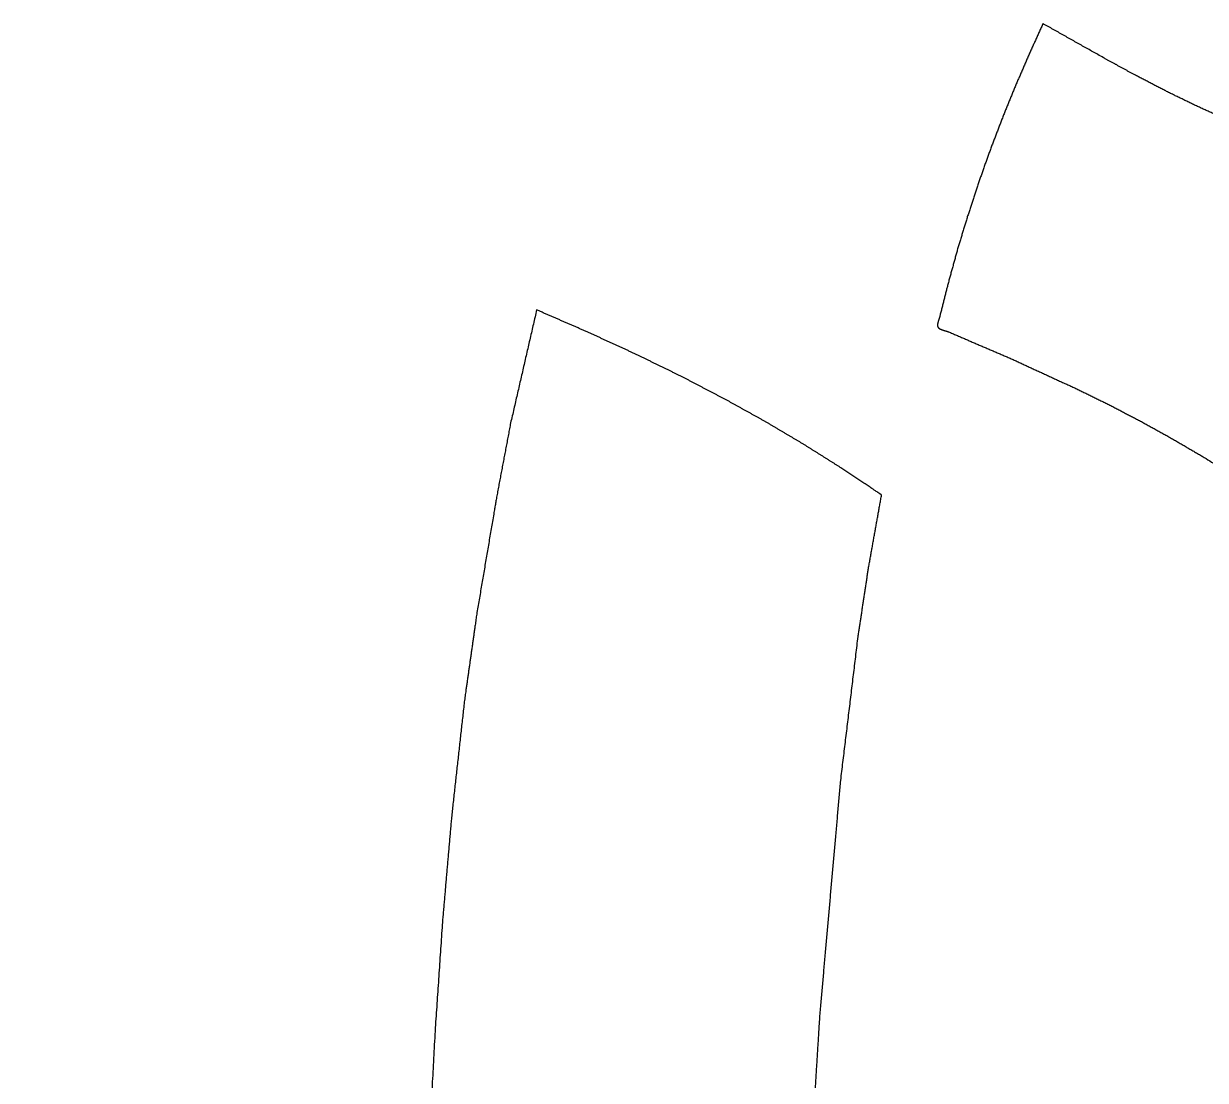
# Model space of a CAD drawing. Header units: feet. Extents: x 3.9 to 4.35, y 0.02 to 1.11.
# Drawn here: x 3.8979 to 4.0835, y 0.809 to 0.9749 of the extents above; entities that cross this region are included whole.
import ezdxf

# ---------------------------------------------------------------- set-up
doc = ezdxf.new("R2010")
doc.units = ezdxf.units.FT
doc.header["$MEASUREMENT"] = 0
doc.layers.add('Standard', color=178, linetype='Continuous', true_color=0x000000)

msp = doc.modelspace()

# ---------------------------------------------------------------- linework, layer by layer
at = {"layer": 'Standard'}
for points in [[(4.05801, 0.97493), (4.05688, 0.97246), (4.05576, 0.96999)], [(4.05801, 0.97493, 0.10032), (4.05688, 0.97246, 0.10032), (4.05576, 0.96999, 0.10032)], [(4.05801, 0.97493), (4.05801, 0.97493, 0.05016), (4.05801, 0.97493, 0.10032)], [(4.05576, 0.96999), (4.05468, 0.96749), (4.05361, 0.965)], [(4.05576, 0.96999, 0.10032), (4.05468, 0.96749, 0.10032), (4.05361, 0.965, 0.10032)], [(4.05576, 0.96999), (4.05576, 0.96999, 0.05016), (4.05576, 0.96999, 0.10032)], [(4.07743, 0.96428), (4.07498, 0.96556), (4.07252, 0.96683)], [(4.07252, 0.96683), (4.07252, 0.96683, 0.05016), (4.07252, 0.96683, 0.10032)], [(4.07743, 0.96428, 0.10032), (4.07498, 0.96556, 0.10032), (4.07252, 0.96683, 0.10032)], [(4.05361, 0.965), (4.05259, 0.96248), (4.05156, 0.95996)], [(4.05361, 0.965, 0.10032), (4.05259, 0.96248, 0.10032), (4.05156, 0.95996, 0.10032)], [(4.05361, 0.965), (4.05361, 0.965, 0.05016), (4.05361, 0.965, 0.10032)], [(4.08226, 0.96194), (4.07985, 0.96311), (4.07743, 0.96428)], [(4.07743, 0.96428), (4.07743, 0.96428, 0.05016), (4.07743, 0.96428, 0.10032)], [(4.08226, 0.96194, 0.10032), (4.07985, 0.96311, 0.10032), (4.07743, 0.96428, 0.10032)], [(4.08715, 0.95972), (4.08471, 0.96083), (4.08226, 0.96194)], [(4.08226, 0.96194), (4.08226, 0.96194, 0.05016), (4.08226, 0.96194, 0.10032)], [(4.08715, 0.95972, 0.10032), (4.08471, 0.96083, 0.10032), (4.08226, 0.96194, 0.10032)], [(4.05156, 0.95996), (4.0506, 0.95742), (4.04963, 0.95488)], [(4.05156, 0.95996, 0.10032), (4.0506, 0.95742, 0.10032), (4.04963, 0.95488, 0.10032)], [(4.05156, 0.95996), (4.05156, 0.95996, 0.05016), (4.05156, 0.95996, 0.10032)], [(4.04963, 0.95488), (4.04872, 0.95232), (4.04782, 0.94976)], [(4.04963, 0.95488, 0.10032), (4.04872, 0.95232, 0.10032), (4.04782, 0.94976, 0.10032)], [(4.04963, 0.95488), (4.04963, 0.95488, 0.05016), (4.04963, 0.95488, 0.10032)], [(4.04782, 0.94976), (4.04697, 0.94718), (4.04612, 0.94459)], [(4.04782, 0.94976, 0.10032), (4.04697, 0.94718, 0.10032), (4.04612, 0.94459, 0.10032)], [(4.04782, 0.94976), (4.04782, 0.94976, 0.05016), (4.04782, 0.94976, 0.10032)], [(4.04612, 0.94459), (4.04533, 0.94199), (4.04455, 0.93939)], [(4.04612, 0.94459, 0.10032), (4.04533, 0.94199, 0.10032), (4.04455, 0.93939, 0.10032)], [(4.04612, 0.94459), (4.04612, 0.94459, 0.05016), (4.04612, 0.94459, 0.10032)], [(4.04455, 0.93939), (4.04383, 0.93677), (4.0431, 0.93415)], [(4.04455, 0.93939, 0.10032), (4.04383, 0.93677, 0.10032), (4.0431, 0.93415, 0.10032)], [(4.04455, 0.93939), (4.04455, 0.93939, 0.05016), (4.04455, 0.93939, 0.10032)], [(4.0431, 0.93415), (4.0431, 0.93415, 0.05016), (4.0431, 0.93415, 0.10032)], [(3.98651, 0.92649), (3.98249, 0.92824), (3.97847, 0.92999)], [(3.97847, 0.92999), (3.97847, 0.92999, 0.05016), (3.97847, 0.92999, 0.10032)], [(3.98651, 0.92649, 0.10032), (3.98249, 0.92824, 0.10032), (3.97847, 0.92999, 0.10032)], [(4.04153, 0.92814), (4.04152, 0.92808), (4.0415, 0.92803)], [(4.04153, 0.92814, 0.10032), (4.04152, 0.92808, 0.10032), (4.0415, 0.92803, 0.10032)], [(4.04156, 0.92825), (4.04155, 0.9282), (4.04153, 0.92814)], [(4.04156, 0.92825, 0.10032), (4.04155, 0.9282, 0.10032), (4.04153, 0.92814, 0.10032)], [(4.04153, 0.92814), (4.04153, 0.92814, 0.05016), (4.04153, 0.92814, 0.10032)], [(4.04156, 0.92825), (4.04156, 0.92825, 0.05016), (4.04156, 0.92825, 0.10032)], [(4.04179, 0.92899), (4.04178, 0.92894), (4.04177, 0.92889)], [(4.04179, 0.92899, 0.10032), (4.04178, 0.92894, 0.10032), (4.04177, 0.92889, 0.10032)], [(4.04177, 0.92889), (4.04177, 0.92889, 0.05016), (4.04177, 0.92889, 0.10032)], [(4.04179, 0.92899), (4.04179, 0.92899, 0.05016), (4.04179, 0.92899, 0.10032)], [(3.99401, 0.92305), (3.99026, 0.92477), (3.98651, 0.92649)], [(3.98651, 0.92649), (3.98651, 0.92649, 0.05016), (3.98651, 0.92649, 0.10032)], [(3.99401, 0.92305, 0.10032), (3.99026, 0.92477, 0.10032), (3.98651, 0.92649, 0.10032)], [(4.04145, 0.9277), (4.04144, 0.92768), (4.04144, 0.92765)], [(4.04145, 0.9277, 0.10032), (4.04144, 0.92768, 0.10032), (4.04144, 0.92765, 0.10032)], [(4.04144, 0.92765), (4.04144, 0.92765, 0.05016), (4.04144, 0.92765, 0.10032)], [(4.04144, 0.92765), (4.04144, 0.92764), (4.04144, 0.92762)], [(4.04144, 0.92765, 0.10032), (4.04144, 0.92764, 0.10032), (4.04144, 0.92762, 0.10032)], [(4.04144, 0.92762), (4.04144, 0.92762, 0.05016), (4.04144, 0.92762, 0.10032)], [(4.04144, 0.92762), (4.04144, 0.92761), (4.04144, 0.9276)], [(4.04144, 0.92762, 0.10032), (4.04144, 0.92761, 0.10032), (4.04144, 0.9276, 0.10032)], [(4.04144, 0.9276), (4.04144, 0.9276, 0.05016), (4.04144, 0.9276, 0.10032)], [(4.04144, 0.9276), (4.04144, 0.92759), (4.04144, 0.92757)], [(4.04144, 0.9276, 0.10032), (4.04144, 0.92759, 0.10032), (4.04144, 0.92757, 0.10032)], [(4.04144, 0.92757), (4.04144, 0.92757, 0.05016), (4.04144, 0.92757, 0.10032)], [(4.04144, 0.92757), (4.04144, 0.92756), (4.04144, 0.92755)], [(4.04144, 0.92757, 0.10032), (4.04144, 0.92756, 0.10032), (4.04144, 0.92755, 0.10032)], [(4.04144, 0.92755), (4.04144, 0.92755, 0.05016), (4.04144, 0.92755, 0.10032)], [(4.04144, 0.92755), (4.04144, 0.92754), (4.04144, 0.92752)], [(4.04144, 0.92755, 0.10032), (4.04144, 0.92754, 0.10032), (4.04144, 0.92752, 0.10032)], [(4.04144, 0.92752), (4.04144, 0.92752, 0.05016), (4.04144, 0.92752, 0.10032)], [(4.04144, 0.92752), (4.04144, 0.92751), (4.04144, 0.9275)], [(4.04144, 0.92752, 0.10032), (4.04144, 0.92751, 0.10032), (4.04144, 0.9275, 0.10032)], [(4.04144, 0.9275), (4.04144, 0.9275, 0.05016), (4.04144, 0.9275, 0.10032)], [(4.04144, 0.9275), (4.04144, 0.92749), (4.04144, 0.92748)], [(4.04144, 0.9275, 0.10032), (4.04144, 0.92749, 0.10032), (4.04144, 0.92748, 0.10032)], [(4.04144, 0.92748), (4.04144, 0.92748, 0.05016), (4.04144, 0.92748, 0.10032)], [(4.04144, 0.92748), (4.04144, 0.92746), (4.04145, 0.92745)], [(4.04144, 0.92748, 0.10032), (4.04144, 0.92746, 0.10032), (4.04145, 0.92745, 0.10032)], [(4.04146, 0.92781), (4.04145, 0.92778), (4.04145, 0.92775)], [(4.04146, 0.92781, 0.10032), (4.04145, 0.92778, 0.10032), (4.04145, 0.92775, 0.10032)], [(4.04145, 0.92775), (4.04145, 0.92775, 0.05016), (4.04145, 0.92775, 0.10032)], [(4.04145, 0.92775), (4.04145, 0.92773), (4.04145, 0.9277)], [(4.04145, 0.92775, 0.10032), (4.04145, 0.92773, 0.10032), (4.04145, 0.9277, 0.10032)], [(4.04145, 0.9277), (4.04145, 0.9277, 0.05016), (4.04145, 0.9277, 0.10032)], [(4.04145, 0.92745), (4.04145, 0.92745, 0.05016), (4.04145, 0.92745, 0.10032)], [(4.04145, 0.92745), (4.04145, 0.92744), (4.04145, 0.92743)], [(4.04145, 0.92745, 0.10032), (4.04145, 0.92744, 0.10032), (4.04145, 0.92743, 0.10032)], [(4.04145, 0.92743), (4.04145, 0.92743, 0.05016), (4.04145, 0.92743, 0.10032)], [(4.04145, 0.92743), (4.04145, 0.92742), (4.04145, 0.9274)], [(4.04145, 0.92743, 0.10032), (4.04145, 0.92742, 0.10032), (4.04145, 0.9274, 0.10032)], [(4.04145, 0.9274), (4.04145, 0.9274, 0.05016), (4.04145, 0.9274, 0.10032)], [(4.04145, 0.9274), (4.04145, 0.9274), (4.04145, 0.92739)], [(4.04145, 0.9274, 0.10032), (4.04145, 0.9274, 0.10032), (4.04145, 0.92739, 0.10032)], [(4.04145, 0.92739), (4.04145, 0.92739, 0.05016), (4.04145, 0.92739, 0.10032)], [(4.04145, 0.92739), (4.04146, 0.92739), (4.04146, 0.92738)], [(4.04145, 0.92739, 0.10032), (4.04146, 0.92739, 0.10032), (4.04146, 0.92738, 0.10032)], [(4.04147, 0.92786), (4.04146, 0.92784), (4.04146, 0.92781)], [(4.04147, 0.92786, 0.10032), (4.04146, 0.92784, 0.10032), (4.04146, 0.92781, 0.10032)], [(4.04146, 0.92781), (4.04146, 0.92781, 0.05016), (4.04146, 0.92781, 0.10032)], [(4.04146, 0.92738), (4.04146, 0.92738, 0.05016), (4.04146, 0.92738, 0.10032)], [(4.04146, 0.92738), (4.04146, 0.92738), (4.04146, 0.92737)], [(4.04146, 0.92738, 0.10032), (4.04146, 0.92738, 0.10032), (4.04146, 0.92737, 0.10032)], [(4.04146, 0.92737), (4.04146, 0.92737, 0.05016), (4.04146, 0.92737, 0.10032)], [(4.04146, 0.92737), (4.04146, 0.92737), (4.04146, 0.92736)], [(4.04146, 0.92737, 0.10032), (4.04146, 0.92737, 0.10032), (4.04146, 0.92736, 0.10032)], [(4.04146, 0.92736), (4.04146, 0.92736, 0.05016), (4.04146, 0.92736, 0.10032)], [(4.04146, 0.92736), (4.04147, 0.92735), (4.04147, 0.92735)], [(4.04146, 0.92736, 0.10032), (4.04147, 0.92735, 0.10032), (4.04147, 0.92735, 0.10032)], [(4.04148, 0.92792), (4.04147, 0.92789), (4.04147, 0.92786)], [(4.04148, 0.92792, 0.10032), (4.04147, 0.92789, 0.10032), (4.04147, 0.92786, 0.10032)], [(4.04147, 0.92786), (4.04147, 0.92786, 0.05016), (4.04147, 0.92786, 0.10032)], [(4.04147, 0.92735), (4.04147, 0.92735, 0.05016), (4.04147, 0.92735, 0.10032)], [(4.04147, 0.92735), (4.04147, 0.92734), (4.04147, 0.92734)], [(4.04147, 0.92735, 0.10032), (4.04147, 0.92734, 0.10032), (4.04147, 0.92734, 0.10032)], [(4.04147, 0.92734), (4.04147, 0.92734, 0.05016), (4.04147, 0.92734, 0.10032)], [(4.04147, 0.92734), (4.04147, 0.92733), (4.04148, 0.92733)], [(4.04147, 0.92734, 0.10032), (4.04147, 0.92733, 0.10032), (4.04148, 0.92733, 0.10032)], [(4.04149, 0.92797), (4.04148, 0.92795), (4.04148, 0.92792)], [(4.04149, 0.92797, 0.10032), (4.04148, 0.92795, 0.10032), (4.04148, 0.92792, 0.10032)], [(4.04148, 0.92792), (4.04148, 0.92792, 0.05016), (4.04148, 0.92792, 0.10032)], [(4.04148, 0.92733), (4.04148, 0.92733, 0.05016), (4.04148, 0.92733, 0.10032)], [(4.04148, 0.92733), (4.04148, 0.92732), (4.04148, 0.92732)], [(4.04148, 0.92733, 0.10032), (4.04148, 0.92732, 0.10032), (4.04148, 0.92732, 0.10032)], [(4.04148, 0.92732), (4.04148, 0.92732, 0.05016), (4.04148, 0.92732, 0.10032)], [(4.04148, 0.92732), (4.04148, 0.92731), (4.04149, 0.92731)], [(4.04148, 0.92732, 0.10032), (4.04148, 0.92731, 0.10032), (4.04149, 0.92731, 0.10032)], [(4.0415, 0.92803), (4.0415, 0.928), (4.04149, 0.92797)], [(4.0415, 0.92803, 0.10032), (4.0415, 0.928, 0.10032), (4.04149, 0.92797, 0.10032)], [(4.04149, 0.92797), (4.04149, 0.92797, 0.05016), (4.04149, 0.92797, 0.10032)], [(4.04149, 0.92731), (4.04149, 0.92731, 0.05016), (4.04149, 0.92731, 0.10032)], [(4.04149, 0.92731), (4.04149, 0.9273), (4.04149, 0.9273)], [(4.04149, 0.92731, 0.10032), (4.04149, 0.9273, 0.10032), (4.04149, 0.9273, 0.10032)], [(4.04149, 0.9273), (4.04149, 0.9273, 0.05016), (4.04149, 0.9273, 0.10032)], [(4.04149, 0.9273), (4.0415, 0.92729), (4.0415, 0.92728)], [(4.04149, 0.9273, 0.10032), (4.0415, 0.92729, 0.10032), (4.0415, 0.92728, 0.10032)], [(4.0415, 0.92803), (4.0415, 0.92803, 0.05016), (4.0415, 0.92803, 0.10032)], [(4.0415, 0.92728), (4.0415, 0.92728, 0.05016), (4.0415, 0.92728, 0.10032)], [(4.0415, 0.92728), (4.0415, 0.92728), (4.0415, 0.92727)], [(4.0415, 0.92728, 0.10032), (4.0415, 0.92728, 0.10032), (4.0415, 0.92727, 0.10032)], [(4.0415, 0.92727), (4.0415, 0.92727, 0.05016), (4.0415, 0.92727, 0.10032)], [(4.0415, 0.92727), (4.04151, 0.92727), (4.04151, 0.92726)], [(4.0415, 0.92727, 0.10032), (4.04151, 0.92727, 0.10032), (4.04151, 0.92726, 0.10032)], [(4.04151, 0.92726), (4.04151, 0.92726, 0.05016), (4.04151, 0.92726, 0.10032)], [(4.04151, 0.92726), (4.04152, 0.92726), (4.04152, 0.92725)], [(4.04151, 0.92726, 0.10032), (4.04152, 0.92726, 0.10032), (4.04152, 0.92725, 0.10032)], [(4.04152, 0.92725), (4.04152, 0.92725, 0.05016), (4.04152, 0.92725, 0.10032)], [(4.04152, 0.92725), (4.04152, 0.92725), (4.04153, 0.92724)], [(4.04152, 0.92725, 0.10032), (4.04152, 0.92725, 0.10032), (4.04153, 0.92724, 0.10032)], [(4.04153, 0.92724), (4.04153, 0.92724, 0.05016), (4.04153, 0.92724, 0.10032)], [(4.04153, 0.92724), (4.04153, 0.92724), (4.04153, 0.92723)], [(4.04153, 0.92724, 0.10032), (4.04153, 0.92724, 0.10032), (4.04153, 0.92723, 0.10032)], [(4.04153, 0.92723), (4.04153, 0.92723, 0.05016), (4.04153, 0.92723, 0.10032)], [(4.04153, 0.92723), (4.04154, 0.92723), (4.04154, 0.92722)], [(4.04153, 0.92723, 0.10032), (4.04154, 0.92723, 0.10032), (4.04154, 0.92722, 0.10032)], [(4.04154, 0.92722), (4.04154, 0.92722, 0.05016), (4.04154, 0.92722, 0.10032)], [(4.04154, 0.92722), (4.04155, 0.92722), (4.04155, 0.92721)], [(4.04154, 0.92722, 0.10032), (4.04155, 0.92722, 0.10032), (4.04155, 0.92721, 0.10032)], [(4.04155, 0.92721), (4.04155, 0.92721, 0.05016), (4.04155, 0.92721, 0.10032)], [(4.04155, 0.92721), (4.04156, 0.92721), (4.04156, 0.9272)], [(4.04155, 0.92721, 0.10032), (4.04156, 0.92721, 0.10032), (4.04156, 0.9272, 0.10032)], [(4.04156, 0.9272), (4.04156, 0.9272, 0.05016), (4.04156, 0.9272, 0.10032)], [(4.04156, 0.9272), (4.04156, 0.9272), (4.04157, 0.92719)], [(4.04156, 0.9272, 0.10032), (4.04156, 0.9272, 0.10032), (4.04157, 0.92719, 0.10032)], [(4.04157, 0.92719), (4.04157, 0.92719, 0.05016), (4.04157, 0.92719, 0.10032)], [(4.04157, 0.92719), (4.04157, 0.92719), (4.04158, 0.92719)], [(4.04157, 0.92719, 0.10032), (4.04157, 0.92719, 0.10032), (4.04158, 0.92719, 0.10032)], [(4.04158, 0.92719), (4.04158, 0.92719, 0.05016), (4.04158, 0.92719, 0.10032)], [(4.04158, 0.92719), (4.04158, 0.92718), (4.04159, 0.92718)], [(4.04158, 0.92719, 0.10032), (4.04158, 0.92718, 0.10032), (4.04159, 0.92718, 0.10032)], [(4.04159, 0.92718), (4.04159, 0.92718, 0.05016), (4.04159, 0.92718, 0.10032)], [(4.04159, 0.92718), (4.04159, 0.92717), (4.0416, 0.92717)], [(4.04159, 0.92718, 0.10032), (4.04159, 0.92717, 0.10032), (4.0416, 0.92717, 0.10032)], [(4.0416, 0.92717), (4.0416, 0.92717, 0.05016), (4.0416, 0.92717, 0.10032)], [(4.0416, 0.92717), (4.0416, 0.92716), (4.04161, 0.92716)], [(4.0416, 0.92717, 0.10032), (4.0416, 0.92716, 0.10032), (4.04161, 0.92716, 0.10032)], [(4.04161, 0.92716), (4.04161, 0.92716, 0.05016), (4.04161, 0.92716, 0.10032)], [(4.04161, 0.92716), (4.04161, 0.92715), (4.04162, 0.92715)], [(4.04161, 0.92716, 0.10032), (4.04161, 0.92715, 0.10032), (4.04162, 0.92715, 0.10032)], [(4.04162, 0.92715), (4.04162, 0.92715, 0.05016), (4.04162, 0.92715, 0.10032)], [(4.04162, 0.92715), (4.04163, 0.92714), (4.04163, 0.92714)], [(4.04162, 0.92715, 0.10032), (4.04163, 0.92714, 0.10032), (4.04163, 0.92714, 0.10032)], [(4.04163, 0.92714), (4.04163, 0.92714, 0.05016), (4.04163, 0.92714, 0.10032)], [(4.04163, 0.92714), (4.04164, 0.92713), (4.04165, 0.92712)], [(4.04163, 0.92714, 0.10032), (4.04164, 0.92713, 0.10032), (4.04165, 0.92712, 0.10032)], [(4.04165, 0.92712), (4.04165, 0.92712, 0.05016), (4.04165, 0.92712, 0.10032)], [(4.04165, 0.92712), (4.04167, 0.92711), (4.04168, 0.9271)], [(4.04165, 0.92712, 0.10032), (4.04167, 0.92711, 0.10032), (4.04168, 0.9271, 0.10032)], [(4.04168, 0.9271), (4.04168, 0.9271, 0.05016), (4.04168, 0.9271, 0.10032)], [(4.04168, 0.9271), (4.04169, 0.92709), (4.0417, 0.92709)], [(4.04168, 0.9271, 0.10032), (4.04169, 0.92709, 0.10032), (4.0417, 0.92709, 0.10032)], [(4.0417, 0.92709), (4.0417, 0.92709, 0.05016), (4.0417, 0.92709, 0.10032)], [(4.0417, 0.92709), (4.04172, 0.92708), (4.04173, 0.92707)], [(4.0417, 0.92709, 0.10032), (4.04172, 0.92708, 0.10032), (4.04173, 0.92707, 0.10032)], [(4.04173, 0.92707), (4.04173, 0.92707, 0.05016), (4.04173, 0.92707, 0.10032)], [(4.04173, 0.92707), (4.04174, 0.92706), (4.04176, 0.92705)], [(4.04173, 0.92707, 0.10032), (4.04174, 0.92706, 0.10032), (4.04176, 0.92705, 0.10032)], [(4.04176, 0.92705), (4.04176, 0.92705, 0.05016), (4.04176, 0.92705, 0.10032)], [(4.04176, 0.92705), (4.04177, 0.92704), (4.04178, 0.92704)], [(4.04176, 0.92705, 0.10032), (4.04177, 0.92704, 0.10032), (4.04178, 0.92704, 0.10032)], [(4.04178, 0.92704), (4.04178, 0.92704, 0.05016), (4.04178, 0.92704, 0.10032)], [(4.04178, 0.92704), (4.0418, 0.92703), (4.04181, 0.92702)], [(4.04178, 0.92704, 0.10032), (4.0418, 0.92703, 0.10032), (4.04181, 0.92702, 0.10032)], [(4.04181, 0.92702), (4.04181, 0.92702, 0.05016), (4.04181, 0.92702, 0.10032)], [(4.04181, 0.92702), (4.04183, 0.92701), (4.04184, 0.92701)], [(4.04181, 0.92702, 0.10032), (4.04183, 0.92701, 0.10032), (4.04184, 0.92701, 0.10032)], [(4.04184, 0.92701), (4.04184, 0.92701, 0.05016), (4.04184, 0.92701, 0.10032)], [(4.04184, 0.92701), (4.04186, 0.927), (4.04187, 0.92699)], [(4.04184, 0.92701, 0.10032), (4.04186, 0.927, 0.10032), (4.04187, 0.92699, 0.10032)], [(4.04187, 0.92699), (4.04187, 0.92699, 0.05016), (4.04187, 0.92699, 0.10032)], [(4.04187, 0.92699), (4.0419, 0.92697), (4.04193, 0.92696)], [(4.04187, 0.92699, 0.10032), (4.0419, 0.92697, 0.10032), (4.04193, 0.92696, 0.10032)], [(4.04193, 0.92696), (4.04193, 0.92696, 0.05016), (4.04193, 0.92696, 0.10032)], [(4.04193, 0.92696), (4.04196, 0.92695), (4.042, 0.92693)], [(4.04193, 0.92696, 0.10032), (4.04196, 0.92695, 0.10032), (4.042, 0.92693, 0.10032)], [(4.042, 0.92693), (4.042, 0.92693, 0.05016), (4.042, 0.92693, 0.10032)], [(4.042, 0.92693), (4.04203, 0.92692), (4.04206, 0.9269)], [(4.042, 0.92693, 0.10032), (4.04203, 0.92692, 0.10032), (4.04206, 0.9269, 0.10032)], [(4.04206, 0.9269), (4.04206, 0.9269, 0.05016), (4.04206, 0.9269, 0.10032)], [(4.04206, 0.9269), (4.0421, 0.92689), (4.04213, 0.92688)], [(4.04206, 0.9269, 0.10032), (4.0421, 0.92689, 0.10032), (4.04213, 0.92688, 0.10032)], [(4.04213, 0.92688), (4.04213, 0.92688, 0.05016), (4.04213, 0.92688, 0.10032)], [(4.04213, 0.92688), (4.04216, 0.92686), (4.0422, 0.92685)], [(4.04213, 0.92688, 0.10032), (4.04216, 0.92686, 0.10032), (4.0422, 0.92685, 0.10032)], [(4.0422, 0.92685), (4.0422, 0.92685, 0.05016), (4.0422, 0.92685, 0.10032)], [(4.0422, 0.92685), (4.04227, 0.92683), (4.04234, 0.9268)], [(4.0422, 0.92685, 0.10032), (4.04227, 0.92683, 0.10032), (4.04234, 0.9268, 0.10032)], [(4.04234, 0.9268), (4.04234, 0.9268, 0.05016), (4.04234, 0.9268, 0.10032)], [(4.04234, 0.9268), (4.04241, 0.92678), (4.04248, 0.92676)], [(4.04234, 0.9268, 0.10032), (4.04241, 0.92678, 0.10032), (4.04248, 0.92676, 0.10032)], [(4.04248, 0.92676), (4.04248, 0.92676, 0.05016), (4.04248, 0.92676, 0.10032)], [(4.04298, 0.92661), (4.04298, 0.92661, 0.05016), (4.04298, 0.92661, 0.10032)], [(4.04298, 0.92661), (4.04303, 0.9266), (4.04308, 0.92658)], [(4.04298, 0.92661, 0.10032), (4.04303, 0.9266, 0.10032), (4.04308, 0.92658, 0.10032)], [(4.04308, 0.92658), (4.04308, 0.92658, 0.05016), (4.04308, 0.92658, 0.10032)], [(4.04308, 0.92658), (4.0431, 0.92657), (4.04312, 0.92657)], [(4.04308, 0.92658, 0.10032), (4.0431, 0.92657, 0.10032), (4.04312, 0.92657, 0.10032)], [(4.04312, 0.92657), (4.04312, 0.92657, 0.05016), (4.04312, 0.92657, 0.10032)], [(4.04312, 0.92657), (4.04313, 0.92656), (4.04314, 0.92656)], [(4.04312, 0.92657, 0.10032), (4.04313, 0.92656, 0.10032), (4.04314, 0.92656, 0.10032)], [(4.04314, 0.92656), (4.04314, 0.92656, 0.05016), (4.04314, 0.92656, 0.10032)], [(4.04314, 0.92656), (4.04315, 0.92656), (4.04316, 0.92655)], [(4.04314, 0.92656, 0.10032), (4.04315, 0.92656, 0.10032), (4.04316, 0.92655, 0.10032)], [(4.04316, 0.92655), (4.04316, 0.92655, 0.05016), (4.04316, 0.92655, 0.10032)], [(4.04316, 0.92655), (4.04815, 0.92441), (4.05314, 0.92226)], [(4.04316, 0.92655, 0.10032), (4.04815, 0.92441, 0.10032), (4.05314, 0.92226, 0.10032)], [(4.0011, 0.91959), (3.99756, 0.92132), (3.99401, 0.92305)], [(3.99401, 0.92305), (3.99401, 0.92305, 0.05016), (3.99401, 0.92305, 0.10032)], [(4.0011, 0.91959, 0.10032), (3.99756, 0.92132, 0.10032), (3.99401, 0.92305, 0.10032)], [(4.05314, 0.92226), (4.05314, 0.92226, 0.05016), (4.05314, 0.92226, 0.10032)], [(4.05314, 0.92226), (4.05823, 0.91992), (4.06332, 0.91758)], [(4.05314, 0.92226, 0.10032), (4.05823, 0.91992, 0.10032), (4.06332, 0.91758, 0.10032)], [(4.00784, 0.91608), (4.00447, 0.91783), (4.0011, 0.91959)], [(4.0011, 0.91959), (4.0011, 0.91959, 0.05016), (4.0011, 0.91959, 0.10032)], [(4.00784, 0.91608, 0.10032), (4.00447, 0.91783, 0.10032), (4.0011, 0.91959, 0.10032)], [(4.06332, 0.91758), (4.06332, 0.91758, 0.05016), (4.06332, 0.91758, 0.10032)], [(4.06332, 0.91758), (4.06583, 0.91635), (4.06834, 0.91512)], [(4.06332, 0.91758, 0.10032), (4.06583, 0.91635, 0.10032), (4.06834, 0.91512, 0.10032)], [(4.01425, 0.91253), (4.01104, 0.91431), (4.00784, 0.91608)], [(4.00784, 0.91608), (4.00784, 0.91608, 0.05016), (4.00784, 0.91608, 0.10032)], [(4.01425, 0.91253, 0.10032), (4.01104, 0.91431, 0.10032), (4.00784, 0.91608, 0.10032)], [(4.06834, 0.91512), (4.06834, 0.91512, 0.05016), (4.06834, 0.91512, 0.10032)], [(4.06834, 0.91512), (4.07083, 0.91383), (4.07331, 0.91253)], [(4.06834, 0.91512, 0.10032), (4.07083, 0.91383, 0.10032), (4.07331, 0.91253, 0.10032)], [(4.02037, 0.90891), (4.01731, 0.91072), (4.01425, 0.91253)], [(4.01425, 0.91253), (4.01425, 0.91253, 0.05016), (4.01425, 0.91253, 0.10032)], [(4.02037, 0.90891, 0.10032), (4.01731, 0.91072, 0.10032), (4.01425, 0.91253, 0.10032)], [(4.07331, 0.91253), (4.07331, 0.91253, 0.05016), (4.07331, 0.91253, 0.10032)], [(4.07331, 0.91253), (4.07576, 0.91118), (4.0782, 0.90982)], [(4.07331, 0.91253, 0.10032), (4.07576, 0.91118, 0.10032), (4.0782, 0.90982, 0.10032)], [(4.0782, 0.90982), (4.0782, 0.90982, 0.05016), (4.0782, 0.90982, 0.10032)], [(4.0782, 0.90982), (4.08062, 0.90841), (4.08303, 0.907)], [(4.0782, 0.90982, 0.10032), (4.08062, 0.90841, 0.10032), (4.08303, 0.907, 0.10032)], [(4.02625, 0.90521), (4.02331, 0.90706), (4.02037, 0.90891)], [(4.02037, 0.90891), (4.02037, 0.90891, 0.05016), (4.02037, 0.90891, 0.10032)], [(4.02625, 0.90521, 0.10032), (4.02331, 0.90706, 0.10032), (4.02037, 0.90891, 0.10032)], [(4.08303, 0.907), (4.08303, 0.907, 0.05016), (4.08303, 0.907, 0.10032)], [(4.02625, 0.90521), (4.02625, 0.90521, 0.05016), (4.02625, 0.90521, 0.10032)], [(4.03059, 0.88941), (4.03162, 0.89517), (4.03265, 0.90093)], [(4.03059, 0.88941, 0.10032), (4.03162, 0.89517, 0.10032), (4.03265, 0.90093, 0.10032)], [(4.03265, 0.90093), (4.03265, 0.90093, 0.05016), (4.03265, 0.90093, 0.10032)], [(4.02897, 0.8787), (4.02978, 0.88406), (4.03059, 0.88941)], [(4.02897, 0.8787, 0.10032), (4.02978, 0.88406, 0.10032), (4.03059, 0.88941, 0.10032)], [(4.03059, 0.88941), (4.03059, 0.88941, 0.05016), (4.03059, 0.88941, 0.10032)], [(4.02624, 0.85612), (4.02761, 0.86741), (4.02897, 0.8787)], [(4.02624, 0.85612, 0.10032), (4.02761, 0.86741, 0.10032), (4.02897, 0.8787, 0.10032)], [(4.02897, 0.8787), (4.02897, 0.8787, 0.05016), (4.02897, 0.8787, 0.10032)], [(4.02297, 0.81917), (4.0246, 0.83765), (4.02624, 0.85612)], [(4.02297, 0.81917, 0.10032), (4.0246, 0.83765, 0.10032), (4.02624, 0.85612, 0.10032)], [(4.02624, 0.85612), (4.02624, 0.85612, 0.05016), (4.02624, 0.85612, 0.10032)], [(4.02208, 0.80483), (4.02252, 0.812), (4.02297, 0.81917)], [(4.02208, 0.80483, 0.10032), (4.02252, 0.812, 0.10032), (4.02297, 0.81917, 0.10032)], [(4.02297, 0.81917), (4.02297, 0.81917, 0.05016), (4.02297, 0.81917, 0.10032)]]:
    msp.add_open_spline(points, degree=2, dxfattribs=at)
for points, knots in [([(4.07252, 0.96683), (4.07009, 0.96816), (4.06766, 0.96949), (4.06283, 0.97221), (4.05801, 0.97493)], [586, 586, 586, 587, 587, 588, 588, 588]), ([(4.07252, 0.96683, 0.10032), (4.07009, 0.96816, 0.10032), (4.06766, 0.96949, 0.10032), (4.06283, 0.97221, 0.10032), (4.05801, 0.97493, 0.10032)], [586, 586, 586, 587, 587, 588, 588, 588]), ([(4.0431, 0.93415), (4.04246, 0.93162), (4.04182, 0.92908), (4.04181, 0.92903), (4.04179, 0.92899)], [596, 596, 596, 597, 597, 598, 598, 598]), ([(4.0431, 0.93415, 0.10032), (4.04246, 0.93162, 0.10032), (4.04182, 0.92908, 0.10032), (4.04181, 0.92903, 0.10032), (4.04179, 0.92899, 0.10032)], [596, 596, 596, 597, 597, 598, 598, 598]), ([(3.97847, 0.92999), (3.97642, 0.92108), (3.97437, 0.91217), (3.97328, 0.90641), (3.97219, 0.90065), (3.97064, 0.89155), (3.96909, 0.88245), (3.96811, 0.87555), (3.96713, 0.86865), (3.96611, 0.8595), (3.9651, 0.85035), (3.96437, 0.84199), (3.96365, 0.83363), (3.96309, 0.82526), (3.96252, 0.81689), (3.96202, 0.80757), (3.96153, 0.79826), (3.95994, 0.76192), (3.95836, 0.72557), (3.95766, 0.71613), (3.95697, 0.70669), (3.95605, 0.69724), (3.95513, 0.68779), (3.95395, 0.67834), (3.95276, 0.66888), (3.95126, 0.65945), (3.94976, 0.65001), (3.9484, 0.64296), (3.94704, 0.63591), (3.94546, 0.62892), (3.94389, 0.62192), (3.9421, 0.61498), (3.94031, 0.60804), (3.93846, 0.60166), (3.9366, 0.59528), (3.9342, 0.5878), (3.9318, 0.58032), (3.92982, 0.57468), (3.92785, 0.56904), (3.92552, 0.56296), (3.9232, 0.55689), (3.92119, 0.55208), (3.91919, 0.54727), (3.91535, 0.5386), (3.9115, 0.52993), (3.9047, 0.51534), (3.89789, 0.50075)], [28, 28, 28, 30.166667, 30.166667, 31.25, 31.25, 33.416667, 33.416667, 35.583333, 35.583333, 37.75, 37.75, 39.916667, 39.916667, 41, 41, 42.083333, 42.083333, 44.25, 44.25, 46.416667, 46.416667, 48.583333, 48.583333, 50.75, 50.75, 54, 54, 57.25, 57.25, 60.5, 60.5, 63.75, 63.75, 67, 67, 69.166667, 69.166667, 71.333333, 71.333333, 74.583333, 74.583333, 76.75, 76.75, 78.916667, 78.916667, 80, 80, 80]), ([(3.97847, 0.92999, 0.10032), (3.97642, 0.92108, 0.10032), (3.97437, 0.91217, 0.10032), (3.97328, 0.90641, 0.10032), (3.97219, 0.90065, 0.10032), (3.97064, 0.89155, 0.10032), (3.96909, 0.88245, 0.10032), (3.96811, 0.87555, 0.10032), (3.96713, 0.86865, 0.10032), (3.96611, 0.8595, 0.10032), (3.9651, 0.85035, 0.10032), (3.96437, 0.84199, 0.10032), (3.96365, 0.83363, 0.10032), (3.96309, 0.82526, 0.10032), (3.96252, 0.81689, 0.10032), (3.96202, 0.80757, 0.10032), (3.96153, 0.79826, 0.10032), (3.95994, 0.76192, 0.10032), (3.95836, 0.72557, 0.10032), (3.95766, 0.71613, 0.10032), (3.95697, 0.70669, 0.10032), (3.95605, 0.69724, 0.10032), (3.95513, 0.68779, 0.10032), (3.95395, 0.67834, 0.10032), (3.95276, 0.66888, 0.10032), (3.95126, 0.65945, 0.10032), (3.94976, 0.65001, 0.10032), (3.9484, 0.64296, 0.10032), (3.94704, 0.63591, 0.10032), (3.94546, 0.62892, 0.10032), (3.94389, 0.62192, 0.10032), (3.9421, 0.61498, 0.10032), (3.94031, 0.60804, 0.10032), (3.93846, 0.60166, 0.10032), (3.9366, 0.59528, 0.10032), (3.9342, 0.5878, 0.10032), (3.9318, 0.58032, 0.10032), (3.92982, 0.57468, 0.10032), (3.92785, 0.56904, 0.10032), (3.92552, 0.56296, 0.10032), (3.9232, 0.55689, 0.10032), (3.92119, 0.55208, 0.10032), (3.91919, 0.54727, 0.10032), (3.91535, 0.5386, 0.10032), (3.9115, 0.52993, 0.10032), (3.9047, 0.51534, 0.10032), (3.89789, 0.50075, 0.10032)], [28, 28, 28, 30.166667, 30.166667, 31.25, 31.25, 33.416667, 33.416667, 35.583333, 35.583333, 37.75, 37.75, 39.916667, 39.916667, 41, 41, 42.083333, 42.083333, 44.25, 44.25, 46.416667, 46.416667, 48.583333, 48.583333, 50.75, 50.75, 54, 54, 57.25, 57.25, 60.5, 60.5, 63.75, 63.75, 67, 67, 69.166667, 69.166667, 71.333333, 71.333333, 74.583333, 74.583333, 76.75, 76.75, 78.916667, 78.916667, 80, 80, 80]), ([(4.04177, 0.92889), (4.04173, 0.92879), (4.0417, 0.92869), (4.04163, 0.92847), (4.04156, 0.92825)], [599, 599, 599, 600, 600, 601, 601, 601]), ([(4.04177, 0.92889, 0.10032), (4.04173, 0.92879, 0.10032), (4.0417, 0.92869, 0.10032), (4.04163, 0.92847, 0.10032), (4.04156, 0.92825, 0.10032)], [599, 599, 599, 600, 600, 601, 601, 601]), ([(4.04248, 0.92676), (4.04261, 0.92672), (4.04275, 0.92668), (4.04287, 0.92665), (4.04298, 0.92661)], [662, 662, 662, 663, 663, 664, 664, 664]), ([(4.04248, 0.92676, 0.10032), (4.04261, 0.92672, 0.10032), (4.04275, 0.92668, 0.10032), (4.04287, 0.92665, 0.10032), (4.04298, 0.92661, 0.10032)], [662, 662, 662, 663, 663, 664, 664, 664]), ([(4.08303, 0.907), (4.08779, 0.90405), (4.09254, 0.9011), (4.09266, 0.90103), (4.09278, 0.90096)], [674, 674, 674, 675, 675, 676, 676, 676]), ([(4.08303, 0.907, 0.10032), (4.08779, 0.90405, 0.10032), (4.09254, 0.9011, 0.10032), (4.09266, 0.90103, 0.10032), (4.09278, 0.90096, 0.10032)], [674, 674, 674, 675, 675, 676, 676, 676]), ([(4.03265, 0.90093), (4.03229, 0.90117), (4.03194, 0.90141), (4.0291, 0.90331), (4.02625, 0.90521)], [19, 19, 19, 20, 20, 21, 21, 21]), ([(4.03265, 0.90093, 0.10032), (4.03229, 0.90117, 0.10032), (4.03194, 0.90141, 0.10032), (4.0291, 0.90331, 0.10032), (4.02625, 0.90521, 0.10032)], [19, 19, 19, 20, 20, 21, 21, 21])]:
    msp.add_open_spline(points, degree=2, knots=knots, dxfattribs=at)

doc.saveas('drawing.dxf')
